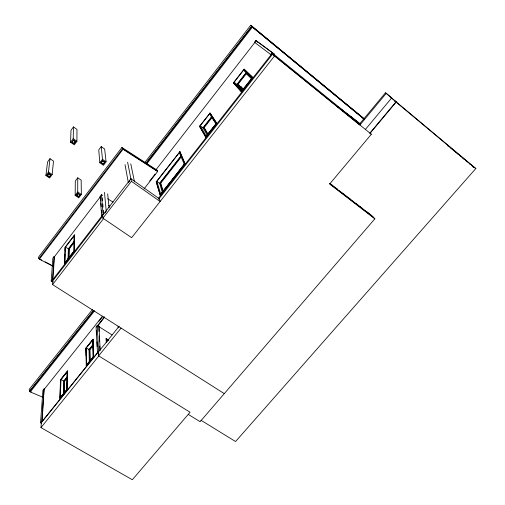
<?xml version="1.0" encoding="UTF-8"?>
<svg xmlns="http://www.w3.org/2000/svg" width="505" height="505" viewBox="0 0 505 505"><rect width="100%" height="100%" fill="white"/><g stroke="black" fill="none" stroke-linecap="round" stroke-linejoin="round"><path stroke-width="0.76" d="M75.157 195.378L77.726 191.982L77.745 177.792L81.166 180.146L81.33 194.444L78.761 197.834L75.157 195.378L75.302 181.03L77.745 177.792M76.52 195.473L77.953 193.282L79.967 194.949L78.534 196.843L76.52 195.473L77.953 193.282M76.918 141.312L76.975 129.425L73.465 126.938L70.978 130.309L70.593 142.252L74.292 144.84L76.918 141.312L73.219 138.711L73.465 126.938M73.951 251.522L74.317 250.676L74.494 234.983L74.506 250.802L64.362 263.604L64.987 247.381L74.494 234.983M75.516 141.772L73.459 140.074L71.988 142.296L74.046 143.742L75.516 141.772L73.459 140.074M73.762 251.402L73.957 235.993M64.791 262.96L73.799 251.439M74.046 143.742L75.516 141.52M66.761 389.936L67.525 370.941L67.285 389.292L59.842 398.205L60.531 379.678L67.525 370.941M66.616 390.018L67.013 371.996L61.017 379.489L60.246 397.694L66.616 390.018L60.385 397.751M69.084 257.872L69.318 248.826L73.945 242.804M68.604 258.326L68.869 248.536L69.318 248.826M63.819 394.058L64.211 380.922M64.28 393.54L64.634 381.174L66.906 378.34M68.055 259.122L68.352 248.889L73.989 241.548M63.302 394.841L63.725 381.105L66.95 377.077M64.943 263.036L65.505 247.021L69.084 249.369M60.019 398.312L60.36 389.046M60.505 385.182L60.701 379.779L67.695 371.042M64.545 263.724L64.899 254.451M65.05 250.587L65.17 247.5L74.671 235.103M224.289 393.629L52.589 284.618L52.848 280.805L102.805 216.026M54.433 256.71L52.873 279.555L52.533 279.334L54.111 256.502L54.433 256.71L100.463 196.578L100.141 196.357L101.448 194.652L102.641 195.473M41.782 421.252L44.08 388.907L42.111 421.441L41.782 421.252L40.539 422.799L41.738 423.487M40.539 422.799L42.912 390.371L44.08 388.907M52.47 281.872L51.201 281.064L52.855 258.137L54.111 256.502M119.205 326.205L98.469 351.941L98.652 355.873L190.069 412.231L132.342 479.75L40.981 427.615L41.341 422.666L98.601 351.594L98.734 354.51M52.173 174.553L53.486 161.101L49.982 158.684L47.539 161.985L45.904 175.5L49.597 178.012L52.173 174.553L48.474 172.035L49.982 158.684M50.753 175.046L48.726 173.36L47.255 175.57L49.32 176.977L50.753 175.046L48.726 173.36M49.32 176.977L50.784 174.762M45.904 175.5L48.474 172.035M70.593 142.252L73.219 138.711M47.255 175.57L48.695 173.644M71.988 142.296L73.452 140.321M101.227 146.62L98.74 149.928L99.845 162.768L103.449 165.293L106.075 161.834L104.655 149.044L101.227 146.62L102.471 159.296L99.845 162.768M101.221 162.559L102.685 160.628L104.693 162.036L103.26 164.239L101.221 162.559L102.73 163.614M101.246 162.831L102.685 160.628M78.534 196.843L79.96 194.652M104.693 162.036L103.26 164.239M144.058 188.914L157.585 171.523L157.188 170.223L121.907 147.479L38.468 257.215L38.923 258.623L41.681 260.062M38.923 258.623L122.62 148.621L157.44 171.056M52.64 266.072L39.39 259.147L123.018 149.272L121.907 147.479M68.339 249.224L73.957 241.908M64.362 263.604L73.799 251.547M51.201 281.064L52.533 279.334M101.972 215.862L101.625 215.629L103.02 213.823L101.448 194.652M103.115 214.385L51.781 280.969L53.347 281.967M130.883 178.713L131.388 181.295L160.123 201.489L159.353 198.755L130.883 178.713L102.679 215.294L102.913 218.185L131.666 237.678L274.606 55.885L371.333 134.242L329.658 184.035L374.862 218.823L200.119 421.688L188.232 414.378M104.971 213.104L105.823 211.993M128.8 182.198L129.678 181.068M144.708 162.654L250.707 25.25L364.648 119.174M102.913 218.185L131.388 181.295M145.743 163.437L251.799 26.058M52.589 284.618L103.55 218.614M146.235 163.33L251.818 26.576L364.124 119.142M146.936 163.62L252.437 27.03M254.804 42.54L254.495 42.287L255.915 40.463L274.171 54.016L273.887 54.376L272.662 53.473M155.811 169.964L255.966 41.038M257.367 42.174L257.626 41.846L274.171 54.016M149.726 180.979L155.029 174.156M156.234 181.781L179.963 151.715L184.988 163.652L160.237 195.195L156.234 181.781L160.237 195.195M199.538 126.263L210.118 113.057L216.721 123.22L205.769 137.177L199.538 126.263L205.769 137.177M233.379 82.87L244.073 69.16L252.677 77.391L241.409 91.759L233.379 82.87L241.409 91.759M156.411 181.907L179.963 151.715M199.715 126.395L209.493 113.877L216.014 123.971L206.135 136.281M233.556 83.009L244.25 69.299M181.143 155.805L159.649 183.315L162.357 192.405M211.803 116.573L203.01 127.822L207.404 135.485M246.415 72.284L236.902 84.461L242.564 90.685M159.731 183.586L181.15 156.178M203.143 128.049L211.822 116.933M237.066 84.638L246.591 72.449M163.361 191.906L160.723 183.182L181.585 156.493M208.022 134.324L204.153 127.632L212.258 117.261M243.075 89.65L238.089 84.221L246.427 73.56L245.992 73.212L251.616 78.692M160.053 195.069L184.805 163.519L179.786 151.588M205.585 137.038L216.538 123.081L209.941 112.924M241.226 91.613L252.494 77.246L244.073 69.16M160.565 194.368L184.287 164.403L179.319 152.554M272.321 52.514L270.756 54.508L271.09 54.774L254.495 42.287M158.248 198.547L272.372 53.145L360.021 124.192M158.671 199.21L272.466 54.288L274.606 55.885M92.459 309.552L29.151 389.469L29.555 391.123L31.278 391.848M29.555 391.123L93.532 310.423M29.833 391.236L93.747 310.625M42.546 397.113L30.25 391.93L94.656 310.739M43.424 390.289L102.528 316.162M98.98 321.186L102.831 316.351M98.765 326.748L98.986 326.47L97.288 325.403L96.057 326.943L97.484 352.698M96.367 327.139L104.466 316.786M104.282 317.594L97.68 326.066L97.377 325.87M98.999 331.394L98.98 326.28L97.585 325.403M85.799 348.109L93.116 339.291L93.715 356.473L86.286 365.702L85.799 348.109L86.103 355.817M87.397 346.43L93.116 339.291M86.671 365.115L86.317 347.882L92.447 340.225L93.046 357.199L86.532 365.052L93.046 357.199M92.794 344.846L89.019 349.555L89.322 361.567M63.712 381.546L66.938 377.513M89.031 349.971L92.794 345.269M90.275 361.056L89.966 349.593L92.756 346.114M106.315 342.649L106.183 338.584L108.859 340.256M59.842 398.205L60.537 397.669M86.109 365.588L86.816 365.039M92.945 339.183L93.539 356.36L93.185 357.13M97.162 352.503L98.469 350.88L97.288 325.403M41.088 422.71L98.557 351.373M98.652 355.873L121.067 328.099M40.981 427.615L98.803 355.968M337.599 106.706L351.076 116.971M386.262 93.299L385.454 92.819L359.181 124.457L359.913 125.013L386.262 93.299L391.722 97.869L365.386 129.45M370.083 133.282L396.318 101.909L385.454 92.819M448.011 146.298L448.32 145.806M371.333 134.242L369.862 133.118L396.078 101.764L475.849 168.5L235.557 441.547L200.902 420.198M351.209 116.832L360.248 123.908M45.128 261.868L52.709 265.832M107.622 198.818L113.032 202.05M64.211 380.915L64.634 381.174M61.017 379.489L63.573 381.016M391.722 97.869L390.087 96.891L395.497 101.41M396.318 101.909L394.664 100.924L474.081 167.351M89.966 349.593L89.543 349.327L89.858 361.555M86.317 347.882L89.511 349.851M106.063 338.735L107.395 339.575M108.247 340.256L106.915 339.423L107.066 341.721M98.759 326.558L112.034 334.91M123.018 149.272L157.585 171.523M474.725 167.767L475.849 168.5M472.686 166.669L473.955 167.496L472.156 165.993M77.726 191.982L81.33 194.444M77.953 193.579L79.967 194.949M47.293 175.292L49.351 176.687M76.52 195.17L78.528 196.54M108.6 205.567L109.856 206.425M71.994 142.044L74.052 143.489M102.471 159.296L106.075 161.834M102.711 160.893L104.724 162.307M160.369 183.826L156.872 181.339L160.824 194.457M160.723 183.182L160.287 182.873L162.913 191.591M203.73 128.365L200.239 125.745L206.274 136.375M204.153 127.632L203.717 127.304L207.959 134.658M340.029 108.556L343.684 111.327M344.896 112.249L351.227 116.788M344.89 112.628L346.146 113.581M348.936 115.626L350.18 116.573M354.965 120.196L360.147 124.142M330.194 183.624L337.662 189.375M342.642 193.207L343.886 194.166M345.13 195.126L350.11 198.957M355.709 203.269L361.933 208.06M366.914 211.892L371.895 215.73L374.862 218.823M329.828 183.429L332.322 185.341M336.059 188.22L337.302 189.179M338.552 190.139L344.776 194.936M349.138 198.295L357.237 204.525M360.349 206.924L369.698 214.114M329.664 183.643L373.429 217.327M238.089 84.221L237.659 83.88L242.987 89.694M239.357 86.38L234.131 82.29L241.945 90.919M245.973 71.931L243.65 70.094L251.97 78.142M351.297 116.901L360.115 124.047M337.744 106.53L348.204 114.995M255.915 40.463L257.626 41.846M272.466 54.288L359.131 124.495M250.707 25.25L364.332 118.991M251.818 26.576L363.6 118.751M449.993 147.454L458.376 154.467M459.575 155.471L461.374 156.973M462.574 157.977L464.366 159.479M465.566 160.483L467.365 161.985M469.164 163.487L470.357 164.491M249.249 75.018L252.443 78.098M246.427 73.56L251.503 78.496M240.62 86.355L242.135 87.996M240.834 86.671L242.343 88.312M212.649 118.208L215.944 123.315M39.131 258.352L39.39 259.147M30.022 390.996L30.25 391.93M130.763 163.797L134.5 181.838M127.62 162.212L130.991 179.363M125.025 164.662L128.365 182.766M107.691 193.876L109.13 207.694M118.094 326.287L118.239 327.859M104.472 192.367L106.252 211.437M102.256 197.821L102.515 200.902M102.774 203.982L103.033 207.069M103.291 210.149L103.55 213.23M100.527 197.348L100.766 200.434M101.006 203.521L101.246 206.608M101.549 210.465L101.732 212.782M100.141 196.357L101.625 215.629M106.183 338.584L106.441 342.497M98.98 326.28L100.192 350.445M99.226 336.033L99.498 341.449M99.725 346.095L99.921 349.965M96.499 330.238L96.707 334.884M97.011 341.853L97.212 346.506"/></g></svg>
